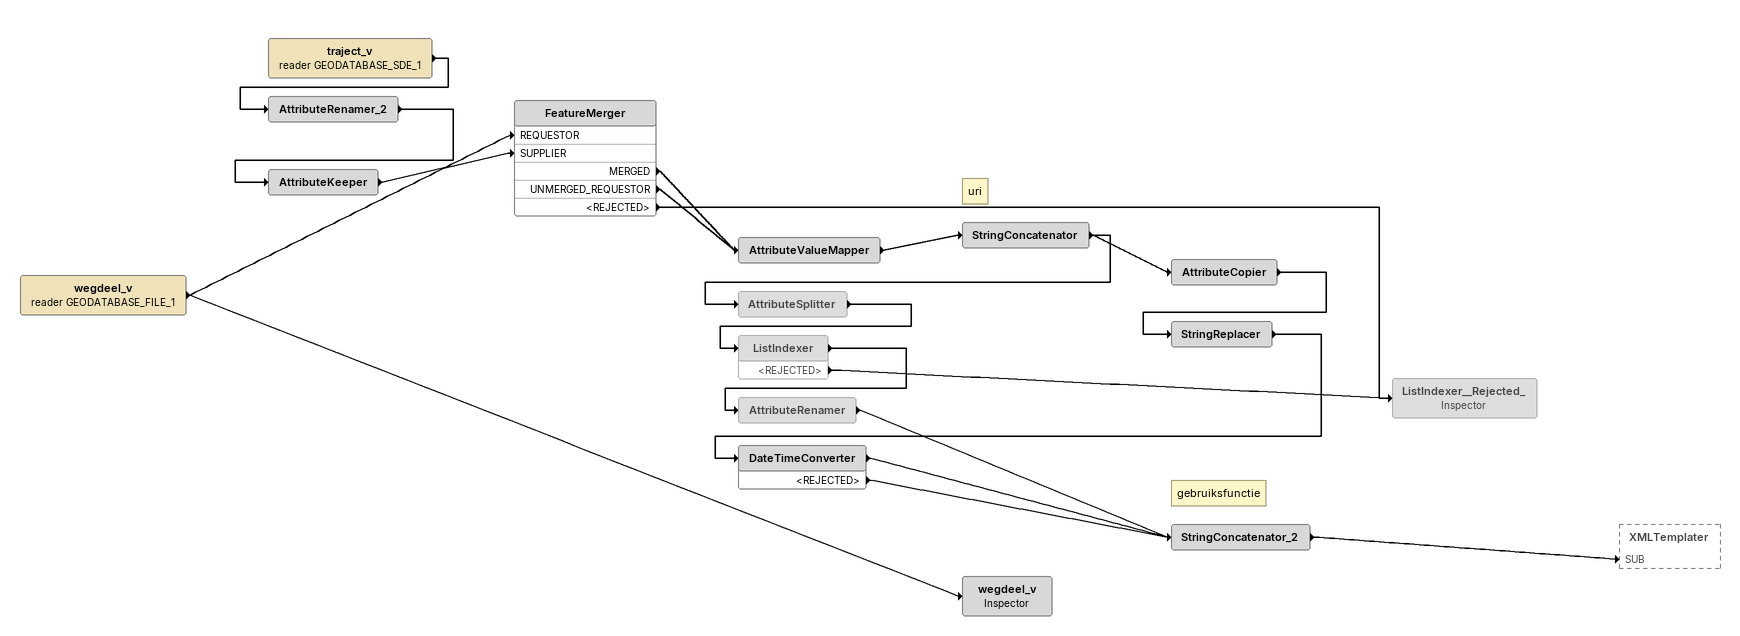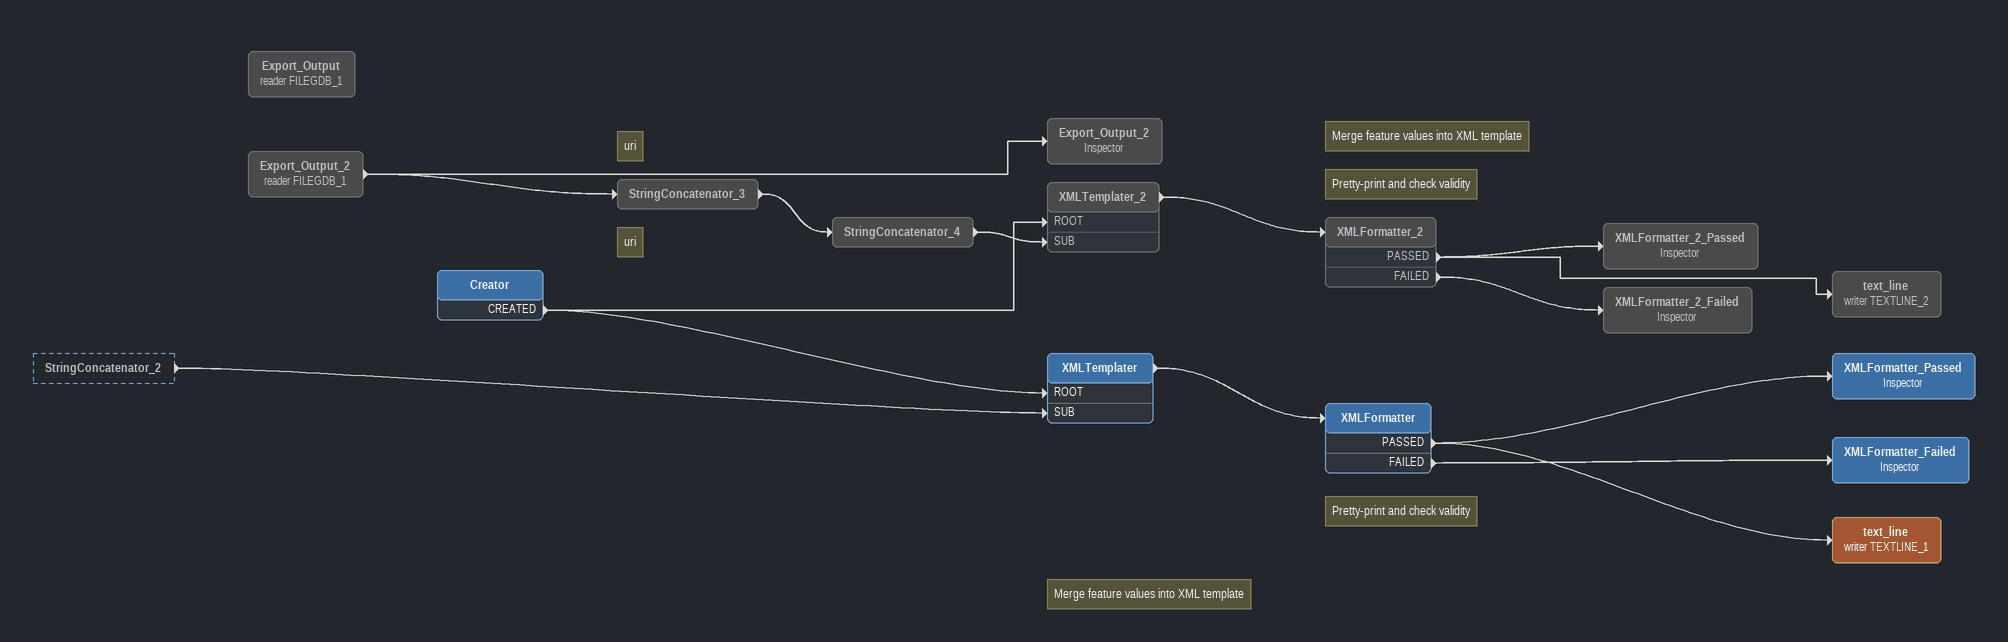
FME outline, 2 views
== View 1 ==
wegdeel_v (reader GEODATABASE_FILE_1)
    -> wegdeel_v
    -> FeatureMerger [REQUESTOR]
wegdeel_v: Inspector
traject_v (reader GEODATABASE_SDE_1)
    -> AttributeRenamer_2
AttributeRenamer_2
    -> AttributeKeeper
AttributeKeeper
    -> FeatureMerger [SUPPLIER]
FeatureMerger
    MERGED -> AttributeValueMapper
    UNMERGED_REQUESTOR -> AttributeValueMapper
    <REJECTED> -> ListIndexer__Rejected_
AttributeValueMapper
    -> StringConcatenator
Note: uri
StringConcatenator
    -> AttributeCopier
    -> AttributeSplitter
AttributeCopier
    -> StringReplacer
StringReplacer
    -> DateTimeConverter
DateTimeConverter
    -> StringConcatenator_2
    <REJECTED> -> StringConcatenator_2
AttributeSplitter [off]
    -> ListIndexer
ListIndexer [off]
    -> AttributeRenamer
    <REJECTED> -> ListIndexer__Rejected_
ListIndexer__Rejected_: Inspector [off]
AttributeRenamer [off]
    -> StringConcatenator_2
Note: gebruiksfunctie
StringConcatenator_2
    -> XMLTemplater [SUB]

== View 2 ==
StringConcatenator_2 [outside]
    -> XMLTemplater [SUB]
Export_Output_2 (reader FILEGDB_1) [off]
    -> Export_Output_2
    -> StringConcatenator_3
Export_Output_2: Inspector [off]
Note: uri
StringConcatenator_3 [off]
    -> StringConcatenator_4
Note: uri
StringConcatenator_4 [off]
    -> XMLTemplater_2 [SUB]
Export_Output (reader FILEGDB_1) [off]
Creator
    CREATED -> XMLTemplater [ROOT]
    CREATED -> XMLTemplater_2 [ROOT]
Note: Merge feature values into XML template
XMLTemplater_2 [off]
    -> XMLFormatter_2
Note: Pretty-print and check validity
XMLFormatter_2 [off]
    PASSED -> XMLFormatter_2_Passed
    PASSED -> text_line (writer TEXTLINE_2)
    FAILED -> XMLFormatter_2_Failed
XMLFormatter_2_Passed: Inspector [off]
XMLFormatter_2_Failed: Inspector [off]
text_line (writer TEXTLINE_2) [off]
Note: Merge feature values into XML template
XMLTemplater
    -> XMLFormatter
Note: Pretty-print and check validity
XMLFormatter
    PASSED -> XMLFormatter_Passed
    PASSED -> text_line (writer TEXTLINE_1)
    FAILED -> XMLFormatter_Failed
XMLFormatter_Passed: Inspector
XMLFormatter_Failed: Inspector
text_line (writer TEXTLINE_1)
